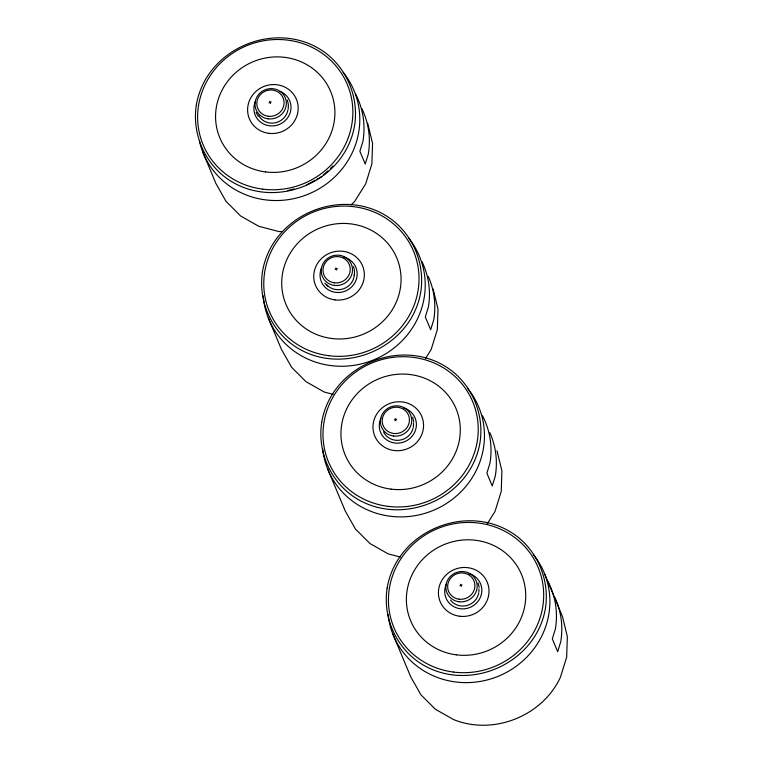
<?xml version="1.0" encoding="UTF-8"?>
<svg xmlns="http://www.w3.org/2000/svg" width="763" height="763" viewBox="0 0 763 763"><rect width="100%" height="100%" fill="white"/><g stroke="black" fill="none" stroke-linecap="round" stroke-linejoin="round"><path stroke-width="1.14" d="M288.242 108.995L288.376 104.464L287.317 100.039M354.404 275.557L354.537 271.037L353.479 266.602M425.563 358.457L431.124 349.607L437.333 329.578L438 309.101L433.117 288.948M486.994 524.219L495.025 511.448L501.234 491.41L501.911 470.933L497.018 450.78M323.502 174.975L327.823 170.912M330.417 168.48L333.011 166.038M351.152 204.789L354.566 201.575L365.687 183.893L371.886 163.854L372.563 143.377L367.68 123.224M306.955 184.751L314.852 180.402M316.836 179.315L321.767 176.606M269.015 102.843L271.227 101.965M335.176 269.415L337.389 268.538M394.395 420.051L396.607 419.173M459.831 585.774L462.044 584.887M287.632 190.607L294.184 188.909M282.51 231.571L278.991 231.571L258.81 226.315L240.593 215.967L225.905 201.203L215.91 183.463L202.815 152.152M333.221 394.366L324.246 392.029L306.03 381.691L291.561 367.232L281.356 349.187L268.252 317.866M400.489 557.085L388.157 553.871L369.941 543.523L355.472 529.064L345.257 511.019L327.47 468.501M324.809 283.207L327.747 286.135M256.12 112.419L258.171 116.071M544.677 573.986L562.465 616.504L567.348 636.657L566.671 657.134L560.471 677.163C542.436 716.161 493.47 735.666 453.594 719.585L435.377 709.247L420.909 694.788L410.694 676.743L392.907 634.225M335.863 267.918L336.702 270.035M395.081 418.553L395.921 420.671M460.518 584.267L461.357 586.385M269.701 101.345L270.541 103.463M478.143 582.961L479.193 587.396M412.697 417.237L413.756 422.044M533.289 554.472A81.641 77.95 -22.7 0 1 498.516 676.171A81.641 77.95 -22.7 0 1 388.09 614.434M547.929 581.511A81.641 77.95 -22.7 0 1 555.378 628.998L552.317 638.898L557.667 651.697L560.729 641.797A81.641 77.95 -22.7 0 0 554.796 597.362M478.868 588.902A15.785 15.069 -22.7 0 1 478.868 591.878M478.735 592.861A15.785 15.069 -22.7 0 1 466.842 605.555A15.785 15.069 -22.7 0 1 450.532 600.147M469.111 573.652A18.694 17.854 -22.7 0 1 480.68 596.59A18.694 17.854 -22.7 0 1 456.207 607.749A18.694 17.854 -22.7 0 1 446.345 584.038M355.491 93.83A81.641 77.95 -22.7 0 1 362.94 141.317L359.869 151.217L365.229 164.016L368.291 154.116A81.641 77.95 -22.7 0 0 361.872 108.661M280.097 91.36A18.694 17.854 -22.7 0 1 289.368 114.841A18.694 17.854 -22.7 0 1 264.799 124.588A18.694 17.854 -22.7 0 1 255.529 101.117M287.918 109.939A15.785 15.069 -22.7 0 1 275.014 122.853A15.785 15.069 -22.7 0 1 258.628 115.575M343.188 72.39A81.641 77.95 -22.7 0 1 312.754 192.152A81.641 77.95 -22.7 0 1 199.467 141.317M421.958 261.585A81.641 77.95 -22.7 0 1 428.377 307.041L425.315 316.941L430.666 329.74L433.727 319.84A81.641 77.95 -22.7 0 0 428.272 276.435M354.28 274.527A15.785 15.069 -22.7 0 1 343.655 288.738A15.785 15.069 -22.7 0 1 326.497 284.551M343.512 257.055A18.694 17.854 -22.7 0 1 356.235 279.63A18.694 17.854 -22.7 0 1 331.857 291.495A18.694 17.854 -22.7 0 1 321.681 267.679M408.625 238.113A81.641 77.95 -22.7 0 1 372.764 360.25A81.641 77.95 -22.7 0 1 263.225 295.825M467.853 388.749A81.641 77.95 -22.7 0 1 433.079 510.447A81.641 77.95 -22.7 0 1 322.644 448.711M482.493 415.787A81.641 77.95 -22.7 0 1 489.941 463.275L486.87 473.174L492.23 485.974L495.292 476.074A81.641 77.95 -22.7 0 0 489.836 432.678M413.432 423.179A15.785 15.069 -22.7 0 1 413.298 427.146M413.098 428.119A15.785 15.069 -22.7 0 1 399.383 440.222A15.785 15.069 -22.7 0 1 383.551 431.896M403.675 407.938A18.694 17.854 -22.7 0 1 415.244 430.866A18.694 17.854 -22.7 0 1 390.77 442.025A18.694 17.854 -22.7 0 1 380.909 418.315M196.32 105.151C192.162 132.133 203.149 160.02 224.637 176.863L224.751 176.94C271.733 212.705 344.838 183.549 354.604 125.399L354.623 125.266C358.782 98.284 347.804 70.406 326.316 53.553L326.192 53.477C279.22 17.711 206.105 46.867 196.349 105.017L196.32 105.151M262.482 271.723C258.323 298.695 269.31 326.583 290.798 343.426L290.913 343.503C337.895 379.278 410.999 350.112 420.766 291.962L420.785 291.828C424.943 264.847 413.966 236.969 392.468 220.126L392.354 220.04C345.381 184.274 272.267 213.44 262.51 271.58L262.482 271.723M321.7 422.359C317.542 449.331 328.529 477.218 350.017 494.062L350.131 494.147C397.113 529.913 470.227 500.747 479.984 442.607L480.013 442.464C484.171 415.492 473.184 387.604 451.696 370.761L451.572 370.675C404.6 334.909 331.485 364.075 321.728 422.225L321.7 422.359M387.137 588.073C382.978 615.054 393.966 642.942 415.454 659.785L415.577 659.861C462.55 695.637 535.664 666.471 545.421 608.321L545.45 608.187C549.608 581.206 538.621 553.328 517.133 536.475L517.018 536.399C470.037 500.633 396.922 529.789 387.165 587.939L387.137 588.073M459.612 616.237A25.465 24.311 -22.7 0 0 487.385 582.56A25.465 24.311 -22.7 0 0 444.142 577.066A25.465 24.311 -22.7 0 0 459.612 616.237M459.059 599.184A13.715 13.095 -22.7 0 0 474.014 581.044A13.715 13.095 -22.7 0 0 450.723 578.087A13.715 13.095 -22.7 0 0 459.059 599.184M458.973 601.749A15.785 15.069 -22.7 0 0 476.179 580.881A15.785 15.069 -22.7 0 0 449.388 577.477A15.785 15.069 -22.7 0 0 458.973 601.749M453.47 672.069A78.141 74.602 -22.7 0 0 538.688 568.74A78.141 74.602 -22.7 0 0 406.011 551.887A78.141 74.602 -22.7 0 0 453.47 672.069M456.379 654.845A60.067 57.349 -22.7 0 0 521.892 575.407A60.067 57.349 -22.7 0 0 419.898 562.445A60.067 57.349 -22.7 0 0 456.379 654.845M268.786 133.315A25.465 24.311 -22.7 0 0 296.559 99.638A25.465 24.311 -22.7 0 0 253.326 94.145A25.465 24.311 -22.7 0 0 268.786 133.315M268.233 116.262A13.715 13.095 -22.7 0 0 283.187 98.122A13.715 13.095 -22.7 0 0 259.906 95.165A13.715 13.095 -22.7 0 0 268.233 116.262M268.147 118.828A15.785 15.069 -22.7 0 0 285.362 97.96A15.785 15.069 -22.7 0 0 258.562 94.555A15.785 15.069 -22.7 0 0 268.147 118.828M262.653 189.148A78.141 74.602 -22.7 0 0 347.861 85.809A78.141 74.602 -22.7 0 0 215.195 68.956A78.141 74.602 -22.7 0 0 262.653 189.148M265.562 171.923A60.067 57.349 -22.7 0 0 331.066 92.476A60.067 57.349 -22.7 0 0 229.081 79.524A60.067 57.349 -22.7 0 0 265.562 171.923M334.947 299.888A25.465 24.311 -22.7 0 0 362.721 266.201A25.465 24.311 -22.7 0 0 319.478 260.708A25.465 24.311 -22.7 0 0 334.947 299.888M334.394 282.825A13.715 13.095 -22.7 0 0 349.349 264.685A13.715 13.095 -22.7 0 0 326.068 261.728A13.715 13.095 -22.7 0 0 334.394 282.825M334.308 285.391A15.785 15.069 -22.7 0 0 351.524 264.523A15.785 15.069 -22.7 0 0 324.723 261.118A15.785 15.069 -22.7 0 0 334.308 285.391M328.815 355.72A78.141 74.602 -22.7 0 0 414.023 252.381A78.141 74.602 -22.7 0 0 281.356 235.529A78.141 74.602 -22.7 0 0 328.815 355.72M331.724 338.486A60.067 57.349 -22.7 0 0 397.227 259.048A60.067 57.349 -22.7 0 0 295.233 246.087A60.067 57.349 -22.7 0 0 331.724 338.486M394.175 450.523A25.465 24.311 -22.7 0 0 421.939 416.836A25.465 24.311 -22.7 0 0 378.706 411.352A25.465 24.311 -22.7 0 0 394.175 450.523M393.613 433.46A13.715 13.095 -22.7 0 0 408.567 415.33A13.715 13.095 -22.7 0 0 385.286 412.363A13.715 13.095 -22.7 0 0 393.613 433.46M393.536 436.026A15.785 15.069 -22.7 0 0 410.742 415.158A15.785 15.069 -22.7 0 0 383.951 411.753A15.785 15.069 -22.7 0 0 393.536 436.026M388.033 506.355A78.141 74.602 -22.7 0 0 473.241 403.017A78.141 74.602 -22.7 0 0 340.575 386.164A78.141 74.602 -22.7 0 0 388.033 506.355M390.942 489.121A60.067 57.349 -22.7 0 0 456.455 409.683A60.067 57.349 -22.7 0 0 354.461 396.722A60.067 57.349 -22.7 0 0 390.942 489.121"/></g></svg>
